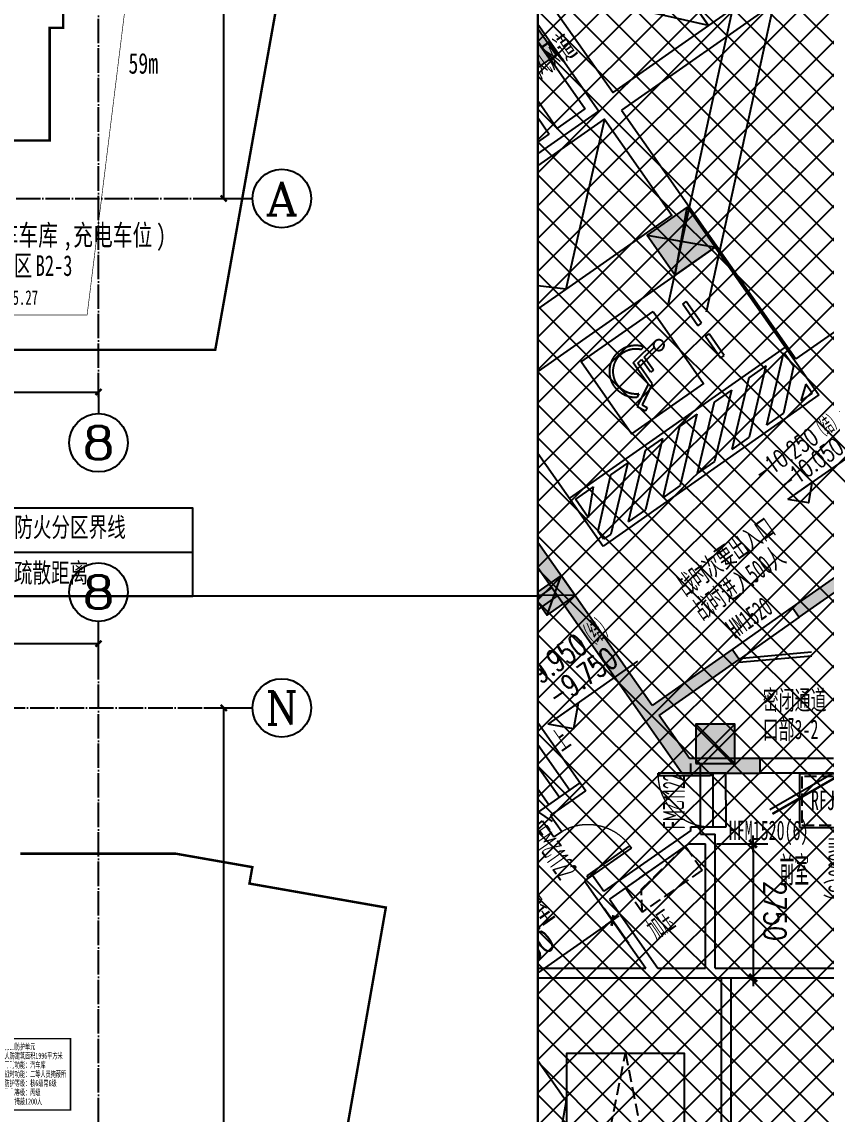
# Model space of a CAD drawing. Header units: millimetres. Extents: x 12325263 to 13848842, y -1463133 to 573208.
# Drawn here: x 12493671 to 12510148, y -1103978 to -1081586 of the extents above; entities that cross this region are included whole.
import ezdxf
from ezdxf.enums import TextEntityAlignment as Align
from ezdxf.xclip import XClip

# ---------------------------------------------------------------- set-up
doc = ezdxf.new("R2010")
doc.units = ezdxf.units.MM
doc.header["$LTSCALE"] = 1000
doc.header["$XCLIPFRAME"] = 0
doc.linetypes.add('DASH', pattern=[0.35, 0.25, -0.1])
doc.linetypes.add('DOTE', pattern=[2.42, 2, -0.2, 0.02, -0.2])
for name, color, linetype in [('-2F平面$0$DIM-ELEV', 3, 'Continuous'), ('-2F平面$0$DIM-PUB', 3, 'Continuous'), ('-2F平面$0$DRWD-DOOR', 2, 'Continuous'), ('-2F平面$0$PARTS-CAR公寓子母车位', 240, 'Continuous'), ('-2F平面$0$PARTS-STAIR', 2, 'Continuous'), ('-2F平面$0$PUB-TEXT', 7, 'Continuous'), ('-2F平面$0$WALL-SHATCH', 8, 'Continuous'), ('-3F平面$0$PARTS-CAR商业', 160, 'Continuous'), ('00-防火分区示意', 251, 'Continuous'), ('A-ANNO-TEXT', 7, 'Continuous'), ('A-AXIS', 16, 'DOTE'), ('A-WALL-PATT', 8, 'Continuous'), ('AXIS', 3, 'Continuous'), ('AXIS_TEXT', 7, 'Continuous'), ('DIM-PUB-4', 3, 'Continuous'), ('DIM_ELEV', 3, 'Continuous'), ('DRWD-F-TEXT', 142, 'Continuous'), ('PARTS-CAR(一期)', 9, 'Continuous'), ('PARTS-HOLE', 3, 'Continuous'), ('PUB-TEXT', 7, 'Continuous'), ('PUB_HATCH', 8, 'Continuous'), ('ROAD-LINE', 20, 'Continuous'), ('SPACE', 7, 'Continuous'), ('WALL', 5, 'Continuous'), ('人防墙', 6, 'Continuous'), ('人防门', 60, 'Continuous'), ('人防门编号', 73, 'Continuous'), ('人防集水井', 62, 'Continuous'), ('地下室柱网$0$0q-柱0', 8, 'Continuous'), ('地下室柱网$0$0q-柱填充', 8, 'Continuous')]:
    doc.layers.add(name, color=color, linetype=linetype)
doc.layers.add('人防分区', color=2, linetype='DASH', plot=False)
doc.layers.add('地下室柱网$0$9', color=8, linetype='Continuous', plot=False)
for name, color, linetype, lineweight in [('人防口部编号', 2, 'Continuous', 15), ('人防文字', 3, 'Continuous', 15), ('地下室轮廓', 6, 'Continuous', 18)]:
    doc.layers.add(name, color=color, linetype=linetype, lineweight=lineweight)
doc.styles.add('-2F平面$0$DIM_FONT', font='SIMPLEX', dxfattribs={"width": 0.8})
doc.styles.add('-2F平面$0$hztxt', font='gbenor.shx', dxfattribs={"width": 0.7, "bigfont": 'gbcbig.shx'})
doc.styles.add('-2F平面$0$Standard', font='simplex.shx', dxfattribs={"bigfont": 'gbcbig.shx'})
doc.styles.add('-宋体', font='', dxfattribs={"width": 0.7})
doc.styles.add('_TCH_AXIS', font='COMPLEX', dxfattribs={"bigfont": 'GBCBIG'})
doc.styles.add('_TCH_DIM_T3', font='SIMPLEX.shx', dxfattribs={"width": 0.705882, "bigfont": 'GBCBIG.shx'})
doc.styles.add('COMPLEX', font='COMPLEX')
doc.styles.add('hztxt', font='gbenor.shx', dxfattribs={"width": 0.7, "bigfont": 'gbcbig.shx'})
doc.styles.get("Standard").update_dxf_attribs({"font": 'gbenor.shx', "bigfont": 'gbcbig.shx'})
doc.styles.add('TITXV', font='', dxfattribs={"width": 0.7})
doc.styles.add('YQ_DIM', font='SUPEROS.SHX', dxfattribs={"width": 0.8, "bigfont": 'HZDX.SHX'})
doc.styles.add('宋体', font='', dxfattribs={"width": 0.65})
doc.styles.add('标注宋体', font='', dxfattribs={"width": 0.6})
doc.styles.get('-宋体').set_extended_font_data('SimSun')
doc.styles.get('TITXV').set_extended_font_data('SimSun')
doc.styles.get('宋体').set_extended_font_data('SimSun')
doc.styles.get('标注宋体').set_extended_font_data('NSimSun')
doc.dimstyles.new('-2F平面$0$DIMN-150', dxfattribs={"dimscale": 1.5, "dimtxt": 300, "dimasz": 0.75, "dimexe": 200, "dimexo": 150, "dimgap": 150, "dimtad": 1, "dimdec": 0, "dimdsep": 46, "dimtxsty": '-2F平面$0$DIM_FONT', "dimblk": 'asdfadfgafbj-13--2F平面$0$_DIMX', "dimcen": 2.5, "dimclrd": 256, "dimclre": 256, "dimclrt": 256, "dimadec": 0, "dimazin": 0, "dimtfac": 1, "dimtdec": 0, "dimtix": 1, "dimtmove": 2, "dimatfit": 3, "dimldrblk": 'asdfadfgafbj-13--2F平面$0$_DIMX', "dimfxl": 1, "dimtolj": 1, "dimtzin": 0, "dimarcsym": 0})
doc.dimstyles.new('_TCH_ARCH&&500', dxfattribs={"dimtxt": 1275, "dimasz": 500, "dimexe": 1250, "dimexo": 1500, "dimgap": 612.5, "dimtad": 1, "dimdec": 0, "dimzin": 0, "dimdsep": 46, "dimtxsty": '_TCH_DIM_T3', "dimblk": 'ARCHTICK', "dimcen": 0.09, "dimclrt": 7, "dimazin": 2, "dimtfac": 1, "dimtdec": 0, "dimtix": 1, "dimtmove": 2, "dimatfit": 3, "dimfxl": 1, "dimfxlon": 1, "dimtolj": 1, "dimtzin": 0, "dimarcsym": 0})
doc.dimstyles.new('yq150', dxfattribs={"dimscale": 150, "dimtxt": 3, "dimasz": 1, "dimexe": 1.5, "dimexo": 2, "dimgap": 0.5, "dimtad": 1, "dimdec": 0, "dimdsep": 46, "dimtxsty": 'YQ_DIM', "dimblk": 'adgshgYQTICK', "dimcen": 0, "dimclrd": 256, "dimclre": 256, "dimclrt": 7, "dimadec": 1, "dimazin": 2, "dimtfac": 1, "dimtdec": 0, "dimtix": 1, "dimtmove": 2, "dimatfit": 2, "dimfxl": 1, "dimtolj": 1, "dimtzin": 0, "dimarcsym": 0})

# ---------------------------------------------------------------- blocks, each defined once
blk = doc.blocks.new('_AXISO')
blk.add_circle((0, 0), 0.5)
at = {"layer": 'AXIS_TEXT', "style": 'COMPLEX', "width": 1.041667}
blk.add_attdef('A', text='', height=0.56, dxfattribs=at).set_placement((-0.25, -0.28), (0.25, -0.28), align=Align.FIT)
blk = doc.blocks.new('_ArchTick')
at = {"color": 0, "linetype": 'ByBlock', "const_width": 0.4}
blk.add_lwpolyline([(-0.5, -0.5), (0.5, 0.5)], dxfattribs=at)
blk = doc.blocks.new('*D5309')
at = {"layer": 'AXIS', "color": 0, "lineweight": -2, "transparency": 16777216}
for p, q in [((-50995, -15866), (-50995, -17117)), ((-50995, -15867), (-4995, -15867)), ((-4995, -15866), (-4995, -17117))]:
    blk.add_line(p, q, dxfattribs=at)
at = {"layer": 'Defpoints', "color": 0, "transparency": 16777216}
for p in [(-50995, -12519), (-4995, -12519), (-4995, -15867)]:
    blk.add_point(p, dxfattribs=at)
at = {"layer": 'AXIS', "color": 0, "lineweight": -2, "transparency": 16777216, "xscale": 500, "yscale": 500, "zscale": 500, "rotation": 180}
blk.add_blockref('_ArchTick', (-50995, -15867), dxfattribs=at)
at = {"layer": 'AXIS', "color": 0, "lineweight": -2, "transparency": 16777216, "xscale": 500, "yscale": 500, "zscale": 500}
blk.add_blockref('_ArchTick', (-4995, -15867), dxfattribs=at)
at = {"layer": 'AXIS', "color": 7, "transparency": 16777216, "insert": (-27995, -14617), "char_height": 1275, "attachment_point": 5, "style": '_TCH_DIM_T3'}
blk.add_mtext('\\A1;46000', dxfattribs=at)
blk = doc.blocks.new('*D5310')
at = {"layer": 'AXIS', "color": 0, "lineweight": -2, "transparency": 16777216}
for p, q in [((5264, 83000), (6515, 83000)), ((5265, 0), (5265, 83000)), ((5264, 0), (6515, 0))]:
    blk.add_line(p, q, dxfattribs=at)
at = {"layer": 'Defpoints', "color": 0, "transparency": 16777216}
for p in [(-2361, 83000), (5265, 83000), (-2361, 0)]:
    blk.add_point(p, dxfattribs=at)
at = {"layer": 'AXIS', "color": 0, "lineweight": -2, "transparency": 16777216, "xscale": 500, "yscale": 500, "zscale": 500}
for p, rotation in [((5265, 83000), 90), ((5265, 0), 270)]:
    blk.add_blockref('_ArchTick', p, dxfattribs=dict(at, rotation=rotation))
at = {"layer": 'AXIS', "color": 7, "transparency": 16777216, "insert": (4015, 41500), "char_height": 1275, "attachment_point": 5, "rotation": 90, "style": '_TCH_DIM_T3'}
blk.add_mtext('\\A1;83000', dxfattribs=at)
blk = doc.blocks.new('*D5311')
at = {"layer": 'AXIS', "color": 0, "lineweight": -2, "transparency": 16777216}
for p, q in [((-50995, 88273), (-50995, 89524)), ((-4995, 88273), (-4995, 89524)), ((-50995, 88274), (-4995, 88274))]:
    blk.add_line(p, q, dxfattribs=at)
at = {"layer": 'Defpoints', "color": 0, "transparency": 16777216}
for p in [(-4995, 88274), (-50995, 83000), (-4995, 83000)]:
    blk.add_point(p, dxfattribs=at)
at = {"layer": 'AXIS', "color": 0, "lineweight": -2, "transparency": 16777216, "xscale": 500, "yscale": 500, "zscale": 500, "rotation": 180}
blk.add_blockref('_ArchTick', (-50995, 88274), dxfattribs=at)
at = {"layer": 'AXIS', "color": 0, "lineweight": -2, "transparency": 16777216, "xscale": 500, "yscale": 500, "zscale": 500}
blk.add_blockref('_ArchTick', (-4995, 88274), dxfattribs=at)
at = {"layer": 'AXIS', "color": 7, "transparency": 16777216, "insert": (-27995, 89524), "char_height": 1275, "attachment_point": 5, "style": '_TCH_DIM_T3'}
blk.add_mtext('\\A1;46000', dxfattribs=at)
blk = doc.blocks.new('A$C477C4C58')
at = {"layer": '00-防火分区示意'}
blk.add_hatch(color=6, dxfattribs=at).paths.add_polyline_path([(14074, 1823), (14674, 1223), (13474, 1223)])
at = {"layer": 'DIM_ELEV'}
h = blk.add_hatch(dxfattribs=at)
h.set_pattern_fill('ANSI37', color=8, scale=100)
h.set_pattern_definition([(45, (-1647577.32, -1324437.07), (-112.253202, 112.253202), []), (135, (-1647577.32, -1324437.07), (-112.253202, -112.253202), [])])
h.paths.add_polyline_path([(5930, -204), (7126, -204), (7126, 446), (5930, 446)])
for p, q in [((4434, 1943), (4434, -457)), ((4434, 743), (29677, 743))]:
    blk.add_line(p, q)
blk.add_lwpolyline([(-900, -457), (29677, -457), (29677, 1943), (-900, 1943)], close=True)
at = {"color": 4, "linetype": 'DASH', "const_width": 66.7}
blk.add_lwpolyline([(22421, -18), (24356, -18)], dxfattribs=at)
at = {"layer": '00-防火分区示意', "color": 6}
for p, q in [((14074, 1823), (13474, 1223)), ((14074, 1823), (14674, 1223)), ((14674, 1223), (13474, 1223))]:
    blk.add_line(p, q, dxfattribs=at)
at = {"layer": '00-防火分区示意', "color": 6, "ltscale": 10, "const_width": 12.5}
for points in [[(5930, 935), (6580, 1585)], [(5930, 1585), (6580, 935)]]:
    blk.add_lwpolyline(points, dxfattribs=at)
at = {"layer": '00-防火分区示意', "color": 6, "ltscale": 10}
for points, const_width in [([(5930, 935), (6580, 935), (6580, 1585), (5930, 1585)], 12.5), ([(22421, 1034), (23617, 1034), (23617, 1684), (22421, 1684)], 50), ([(5930, -204), (7126, -204), (7126, 446), (5930, 446)], 50), ([(14064, 519), (13464, -81), (14664, -81)], 50)]:
    blk.add_lwpolyline(points, close=True, dxfattribs=dict(at, const_width=const_width))
at = {"layer": '00-防火分区示意', "color": 7, "style": '-宋体', "width": 0.7}
for s, height, p in [('消防电梯', 531.6, (8181, 1166)), ('安全口', 531.6, (15915, 1161)), ('防火分区界线', 531.6, (24799, 1161)), ('图例：', 531.6, (1174, 538)), ('楼梯间', 531.6, (8308, -172)), ('安全口', 531.6, (15915, -86)), ('(', 532, (17503, -86)), ('借口', 531.6, (17768, -86)), (')', 532, (18826, -86)), ('疏散距离', 531.6, (24787, -86))]:
    blk.add_text(s, height=height, dxfattribs=at).set_placement(p)
blk = doc.blocks.new('adsgsdfgf')
blk.add_line((-1500, 63000), (-1500, 35250))
blk.add_lwpolyline([(-31500, 95400), (-1500, 95400), (-1500, 63000), (-31500, 63000)], close=True)
blk.add_lwpolyline([(-31500, 95400), (-1500, 95400), (-1500, 63000), (-31500, 63000)], close=True)
at = {"xscale": 0.75, "yscale": 0.75, "zscale": 0.75}
blk.add_blockref('A$C477C4C58', (-30825, 63343), dxfattribs=at)
blk = doc.blocks.new('asdgafgfasdfagfagasdgagadfgsdhgdRFJ1')
at = {"layer": '人防集水井'}
blk.add_lwpolyline([(-50, -1050), (1050, -1050), (1050, 50), (-50, 50)], close=True, dxfattribs=at)
at = {"layer": '人防集水井', "linetype": 'DASH'}
blk.add_lwpolyline([(0, -1000), (1000, -1000), (1000, 0), (0, 0)], close=True, dxfattribs=at)
at = {"layer": '人防集水井', "style": '标注宋体', "width": 0.6}
blk.add_text('RFJ1', height=400, dxfattribs=at).set_placement((186, -691))
blk = doc.blocks.new('asdgafgfasdfagfagasdgagadfgsdhgd$DorLib2D$00000193')
at = {"color": 0}
blk.add_line((-0.5, 0.1), (0.366, 0.6), dxfattribs=at)
at = {"color": 0, "const_width": 0.0333}
blk.add_lwpolyline([(-0.533, 0.158), (0.333, 0.658)], dxfattribs=at)
blk = doc.blocks.new('asdgafgfasdfagfagasdgagadfgsdhgd$DorLib2D$00000182')
at = {"color": 0}
for p, q in [((-0.527, 0.113), (0.339, 0.613)), ((-0.5, 0.067), (0.366, 0.567))]:
    blk.add_line(p, q, dxfattribs=at)
blk = doc.blocks.new('asdgafgf20230228-rf2')
at = {"layer": 'PUB_HATCH'}
for points in [[(-69274, 40002), (-69692, 40076), (-67395, 36801), (-66978, 36727)], [(-66978, 36727), (-67395, 36801), (-67969, 36399), (-68042, 35981)], [(-65018, 23221), (-65012, 23388), (-74228, 36529), (-74645, 36602), (-65172, 23093)], [(-60836, 26317), (-62147, 25398), (-62003, 25193), (-60900, 25966), (-60795, 26162)], [(-64869, 23183), (-63231, 24332), (-63375, 24536), (-65012, 23388), (-65018, 23221)], [(-64405, 22000), (-64249, 22300), (-64869, 23183), (-65018, 23221), (-65172, 23093)], [(-64405, 22000), (-62800, 22000), (-62800, 22300), (-64249, 22300)]]:
    blk.add_hatch(color=256, dxfattribs=at).paths.add_polyline_path(points)
at = {"layer": '人防墙'}
for p, q in [((-69274, 40002), (-66978, 36727)), ((-66978, 36727), (-68042, 35981)), ((-65172, 23093), (-74645, 36602)), ((-65012, 23388), (-74228, 36529)), ((-60836, 26317), (-62147, 25398)), ((-62003, 25193), (-60900, 25966)), ((-62147, 25398), (-62003, 25193)), ((-63375, 24536), (-65012, 23388)), ((-63231, 24332), (-63375, 24536)), ((-64869, 23183), (-63231, 24332)), ((-64405, 22000), (-65172, 23093)), ((-64249, 22300), (-64869, 23183)), ((-62800, 22300), (-64249, 22300)), ((-62800, 22000), (-62800, 22300)), ((-64405, 22000), (-62800, 22000))]:
    blk.add_line(p, q, dxfattribs=at)
at = {"layer": '人防门'}
for p, q in [((-62147, 25398, 0), (-63375, 24536, 0)), ((-62003, 25193, 0), (-63231, 24332, 0)), ((-61300, 22300, 0), (-62800, 22300, 0)), ((-61300, 22000, 0), (-62800, 22000, 0))]:
    blk.add_line(p, q, dxfattribs=at)
at = {"layer": '人防门', "ltscale": 1000, "yscale": 1500}
for name, p, xscale, zscale, rotation in [('asdgafgfasdfagfagasdgagadfgsdhgd$DorLib2D$00000182', (-62689, 24865), -1500, 250, 215.0412493518808), ('asdgafgfasdfagfagasdgagadfgsdhgd$DorLib2D$00000193', (-62050, 22150), 1500, 300, 179.9996209446595)]:
    blk.add_blockref(name, p, dxfattribs=dict(at, xscale=xscale, zscale=zscale, rotation=rotation))
at = {"layer": '人防集水井', "extrusion": (0.016328, -0.051683, 0.99853), "rotation": 342.4912840427771}
blk.add_blockref('asdgafgfasdfagfagasdgagadfgsdhgdRFJ1', (-52460, 39534, -1800), dxfattribs=at)
at = {"layer": '人防口部编号', "style": '标注宋体', "width": 0.6}
blk.add_text('口部3-2', height=400, rotation=359.9999, dxfattribs=at).set_placement((-62751, 22697, 0))
at = {"layer": '人防文字', "style": '标注宋体', "width": 0.6}
for s, rotation, p in [('战时次要出入口', 35.0412, (-64336, 25618, 0)), ('战时进入500人', 35.0412, (-63991, 25127, 0)), ('密闭通道', 359.9999, (-62750, 23297, 0))]:
    blk.add_text(s, height=400, rotation=rotation, dxfattribs=at).set_placement(p)
at = {"layer": '人防门编号', "style": '标注宋体', "width": 0.6}
for s, rotation, p in [('HM1520', 35.0412, (-63313, 24744, 0)), ('HFM1520(6)', 360, (-63443, 20627, 0)), ('HK600(5)', 270, (-61400, 20684, 0))]:
    blk.add_text(s, height=400, rotation=rotation, dxfattribs=at).set_placement(p)
blk = doc.blocks.new('adgshg13--2F平面$0$A$C7F010FC0')
at = {"layer": '-2F平面$0$WALL-SHATCH'}
h = blk.add_hatch(color=256, dxfattribs=at)
h.dxf.hatch_style = 1
h.paths.add_polyline_path([(-60384, -16881), (-763, 197), (12588, -13153), (12588, -157996), (-162965, -188820), (-171262, -180523), (-171262, -31311), (-150707, -10756), (-131860, -7981), (-99162, -7981), (-99162, -4981), (-76620, -4981), (-70108, -16881)], flags=16)
h.paths.add_polyline_path([(-60091, -16381), (-647, 647), (12988, -12988), (12988, -158332), (-163101, -189250), (-171662, -180689), (-171662, -31145), (-150778, -10261), (-131897, -7481), (-99562, -7481), (-99562, -4581), (-76366, -4581), (-69908, -16381)])
blk = doc.blocks.new('adgshgbj--2F平面$0$报建车道-2')
at = {"layer": 'ROAD-LINE'}
for p, q in [((70503, -104978), (67065, -108416)), ((67065, -108416), (71467, -112819)), ((75705, -108581), (71467, -112819)), ((59505, -118656), (69463, -128614)), ((69463, -128614), (69463, -135291))]:
    blk.add_line(p, q, dxfattribs=at)
blk = doc.blocks.new('adgshg13--2F平面$0$Lmark11')
blk.add_line((-250, 250), (1250, 250))
blk.add_lwpolyline([(-250, 250), (250, 250), (0, 0), (-250, 250)], close=True)
at = {"color": 7, "style": '-2F平面$0$Standard', "width": 0.8}
blk.add_attdef('LMARK', text='', height=180, rotation=0, dxfattribs=at).set_placement((1137, 325), align=Align.RIGHT)
blk = doc.blocks.new('adgshg13--2F平面$0$$DorLib2D$00000001')
at = {"linetype": 'ByBlock'}
for p, q in [((0.45, 0.975), (0.5, 0.975)), ((0.45, 0), (0.45, 0.975)), ((0.5, 0), (0.5, 0.975)), ((0.5, 0), (0.45, 0))]:
    blk.add_line(p, q, dxfattribs=at)
at = {"linetype": 'ByBlock', "lineweight": 13}
blk.add_arc((0.475, 0), 0.975, 91.4693, 180, dxfattribs=at)
blk = doc.blocks.new('asdfadfgafbj-13--2F平面$0$_DIMX')
blk.add_line((-150, 0), (150, 0))
at = {"const_width": 50}
blk.add_lwpolyline([(-70, -70), (70, 70)], dxfattribs=at)
blk = doc.blocks.new('*D1195')
at = {"layer": '-2F平面$0$DIM-PUB', "lineweight": -2, "transparency": 16777216}
for p, q in [((460012, 75686), (459391, 76308)), ((459602, 76095), (456986, 73481)), ((457395, 73071), (456774, 73693))]:
    blk.add_line(p, q, dxfattribs=at)
at = {"layer": 'Defpoints', "color": 0, "transparency": 16777216}
for p in [(460171, 75527), (456986, 73480), (457554, 72912)]:
    blk.add_point(p, dxfattribs=at)
at = {"layer": '-2F平面$0$DIM-PUB', "lineweight": -2, "transparency": 16777216, "xscale": 1.125, "yscale": 1.125, "zscale": 1.125}
for p, rotation in [((459603, 76096), 44.97809987977951), ((456986, 73480), 224.9780998797795)]:
    blk.add_blockref('asdfadfgafbj-13--2F平面$0$_DIMX', p, dxfattribs=dict(at, rotation=rotation))
at = {"layer": '-2F平面$0$DIM-PUB', "transparency": 16777216, "insert": (457976, 75106), "char_height": 450, "attachment_point": 5, "rotation": 44.9781, "style": '-2F平面$0$DIM_FONT'}
blk.add_mtext('\\A1;3700', dxfattribs=at)
blk = doc.blocks.new('*D1044')
at = {"layer": '-2F平面$0$DIM-PUB', "lineweight": -2, "transparency": 16777216}
for p, q in [((461430, 78013), (462463, 78194)), ((462168, 78141), (462643, 75435)), ((461905, 75304), (462938, 75486))]:
    blk.add_line(p, q, dxfattribs=at)
at = {"layer": 'Defpoints', "color": 0, "transparency": 16777216}
for p in [(461208, 77974), (461684, 75265), (462643, 75434)]:
    blk.add_point(p, dxfattribs=at)
at = {"layer": '-2F平面$0$DIM-PUB', "lineweight": -2, "transparency": 16777216, "xscale": 1.125, "yscale": 1.125, "zscale": 1.125}
for p, rotation in [((462167, 78142), 99.95877424429725), ((462643, 75434), 279.9587742442972)]:
    blk.add_blockref('asdfadfgafbj-13--2F平面$0$_DIMX', p, dxfattribs=dict(at, rotation=rotation))
at = {"layer": '-2F平面$0$DIM-PUB', "transparency": 16777216, "insert": (462848, 76866), "char_height": 450, "attachment_point": 5, "rotation": 279.9588, "style": '-2F平面$0$DIM_FONT'}
blk.add_mtext('\\A1;2750', dxfattribs=at)
blk = doc.blocks.new('adgshgYQTICK')
blk.add_line((-1, 0), (1, 0))
at = {"const_width": 0.4}
blk.add_lwpolyline([(0.53, 0.53), (-0.53, -0.53)], dxfattribs=at)
blk = doc.blocks.new('*D1121')
at = {"layer": 'Defpoints', "color": 0, "transparency": 16777216}
for p in [(455970, 97969), (457125, 96814), (454580, 94269)]:
    blk.add_point(p, dxfattribs=at)
at = {"layer": 'DIM-PUB-4', "lineweight": -2, "transparency": 16777216}
for p, q in [((456913, 97027), (455811, 98129)), ((453531, 95530), (455864, 97863)), ((454367, 94481), (453265, 95583))]:
    blk.add_line(p, q, dxfattribs=at)
at = {"layer": 'DIM-PUB-4', "lineweight": -2, "transparency": 16777216, "xscale": 150, "yscale": 150, "zscale": 150}
for p, rotation in [((455970, 97969), 44.99999999996594), ((453425, 95424), 224.999999999966)]:
    blk.add_blockref('adgshgYQTICK', p, dxfattribs=dict(at, rotation=rotation))
at = {"layer": 'DIM-PUB-4', "color": 7, "transparency": 16777216, "insert": (454485, 96909), "char_height": 450, "attachment_point": 5, "rotation": 45, "style": 'YQ_DIM'}
blk.add_mtext('\\A1;3600', dxfattribs=at)
blk = doc.blocks.new('adgshgCAR-5')
at = {"linetype": 'DASH'}
for p, q in [((-1200, 0), (0, 6000)), ((0, 6000), (1200, 0))]:
    blk.add_line(p, q, dxfattribs=at)
blk.add_lwpolyline([(1200, 0), (-1200, 0), (-1200, 6000), (1200, 6000)], close=True)
at = {"extrusion": (0.000447791, -1.15105e-10, 1), "elevation": -1}
blk.add_lwpolyline([(950, 1350), (-950, 1350), (-950, 1250), (950, 1250)], close=True, dxfattribs=at)
blk = doc.blocks.new('adgshg一期二层')
at = {"layer": 'PARTS-CAR(一期)', "rotation": 9.95877424672203}
blk.add_blockref('adgshgCAR-5', (24727, -40136), dxfattribs=at)
blk = doc.blocks.new('adgshg2qbj-syc-bj-13-CAR-14')
blk.add_lwpolyline([(0, -200), (2400, -200), (2400, -5500), (0, -5500)], close=True)
blk.add_lwpolyline([(2400, -5500), (0, -2850), (2400, -200)])
at = {"extrusion": (-0.000447791, -3.39708e-15, 1), "elevation": -1}
blk.add_lwpolyline([(250, -1300), (2150, -1300), (2150, -1200), (250, -1200)], close=True, dxfattribs=at)
blk = doc.blocks.new('adgshg2qbj-gycw-bj-13--2F平面$0$CAR-子车位')
blk.add_line((1697, 1697), (3748, -3748))
blk.add_lwpolyline([(0, 0), (1697, 1697), (5445, -2051), (3748, -3748)], close=True)
at = {"extrusion": (-0.000316636, -0.000316636, 1), "elevation": -1}
blk.add_lwpolyline([(955, -601), (2298, 742), (2227, 813), (884, -530)], close=True, dxfattribs=at)
blk = doc.blocks.new('adgshg2qbj-syc-bj-13-A$C7FE34CB8')
for p, q in [((3700, 5400), (0, 5400)), ((0, 5400), (0, 0)), ((1200, 5400), (1200, 0)), ((3700, 5400), (3700, 0)), ((111, 5310), (336, 5310)), ((111, 5310), (111, 5028)), ((782, 5310), (111, 4596)), ((336, 5310), (111, 5028)), ((1110, 5287), (111, 4164)), ((782, 5310), (1110, 5310)), ((1110, 5310), (1110, 5287)), ((1110, 4855), (111, 3731)), ((1110, 4855), (1110, 4423)), ((111, 4596), (111, 4164)), ((1110, 4423), (111, 3299)), ((1775, 4275), (2315, 4275)), ((1775, 4185), (1775, 4275)), ((2315, 4185), (2315, 4275)), ((2585, 4185), (2585, 4275)), ((2585, 4275), (3125, 4275)), ((3125, 4185), (3125, 4275)), ((1775, 4185), (2315, 4185)), ((2585, 4185), (3125, 4185)), ((1110, 3991), (111, 2867)), ((1110, 3991), (1110, 3559)), ((111, 3731), (111, 3299)), ((1110, 3559), (111, 2435)), ((2691, 2916), (2734, 3195)), ((2720, 2664), (2827, 3307)), ((1110, 3126), (111, 2003)), ((1110, 3126), (1110, 2694)), ((2360, 2916), (2691, 2916)), ((2360, 2916), (2360, 2844)), ((2856, 2955), (2871, 3037)), ((111, 2867), (111, 2435)), ((1110, 2694), (111, 1570)), ((2145, 2736), (1912, 2316)), ((2145, 2736), (2660, 2736)), ((2360, 2844), (2679, 2844)), ((2660, 2736), (2679, 2844)), ((2189, 2664), (1944, 2219)), ((2189, 2664), (2720, 2664)), ((1110, 2262), (111, 1138)), ((1110, 2262), (1110, 1830)), ((1809, 2368), (1776, 2304)), ((1944, 2219), (1776, 2304)), ((1912, 2316), (1809, 2368)), ((2134, 2394), (2095, 2317)), ((111, 2003), (111, 1570)), ((1110, 1830), (111, 706)), ((1110, 1398), (111, 274)), ((1110, 1398), (1110, 965)), ((111, 1138), (111, 706)), ((1110, 965), (310, 90)), ((1110, 533), (655, 90)), ((1110, 533), (1110, 90)), ((111, 274), (111, 90)), ((111, 90), (310, 90)), ((655, 90), (1110, 90)), ((1110, 101), (1101, 90)), ((3700, 0), (0, 0))]:
    blk.add_line(p, q)
blk.add_lwpolyline([(3350, 3600), (1550, 3600), (1550, 1800), (3350, 1800)], close=True)
blk.add_circle((2718, 3302), 108)
for radius, start, end in [(537, 212.7786, 52.9067), (465, 207.4279, 48.2544)]:
    blk.add_arc((2547, 2608), radius, start, end)
blk = doc.blocks.new('*U495')
at = {"layer": '地下室柱网$0$0q-柱0'}
blk.add_lwpolyline([(-400, -400), (400, -400), (400, 400), (-400, 400)], close=True, dxfattribs=at)
at = {"layer": '地下室柱网$0$0q-柱填充'}
blk.add_solid([(-400, 400), (400, 400), (-400, -400), (400, -400)], dxfattribs=at)
at = {"layer": '地下室柱网$0$9'}
for p, q in [((-400, 400), (400, -400)), ((-400, -400), (400, 400))]:
    blk.add_line(p, q, dxfattribs=at)
blk = doc.blocks.new('*U494')
at = {"layer": '地下室柱网$0$0q-柱0'}
blk.add_lwpolyline([(-250, -350), (250, -350), (250, 350), (-250, 350)], close=True, dxfattribs=at)
at = {"layer": '地下室柱网$0$0q-柱填充'}
blk.add_solid([(-250, 350), (250, 350), (-250, -350), (250, -350)], dxfattribs=at)
at = {"layer": '地下室柱网$0$9'}
for p, q in [((-250, 350), (250, -350)), ((-250, -350), (250, 350))]:
    blk.add_line(p, q, dxfattribs=at)
blk = doc.blocks.new('*U497')
at = {"layer": '地下室柱网$0$0q-柱0'}
blk.add_lwpolyline([(-500, -500), (500, -500), (500, 500), (-500, 500)], close=True, dxfattribs=at)
at = {"layer": '地下室柱网$0$0q-柱填充'}
blk.add_solid([(-500, 500), (500, 500), (-500, -500), (500, -500)], dxfattribs=at)
at = {"layer": '地下室柱网$0$9'}
for p, q in [((-500, 500), (500, -500)), ((-500, -500), (500, 500))]:
    blk.add_line(p, q, dxfattribs=at)
blk = doc.blocks.new('asdfasddfg')
at = {"layer": 'A-AXIS'}
for p, q in [((-4994.5, -16301.7), (-4994.5, 86100)), ((-58994.5, 83000), (3632.2, 83000)), ((-64994.5, 0), (3632.2, 0))]:
    blk.add_line(p, q, dxfattribs=at)
at = {"layer": 'AXIS'}
for p, q in [((-4994.5, 86100), (-4994.5, 90100)), ((3632.2, 83000), (7621.3, 83000)), ((3632.2, 0), (7621.3, 0)), ((-4994.5, -16301.7), (-4994.5, -17626.1))]:
    blk.add_line(p, q, dxfattribs=at)
ref = blk.add_blockref('_AXISO', (-4994.5, 92500), dxfattribs=dict(at, xscale=4800, yscale=4800, zscale=4800))
ref.add_attrib('A', '8', dxfattribs={"layer": 'AXIS_TEXT', "height": 2715.3, "style": '_TCH_AXIS', "width": 1.5}).set_placement((-6352.2, 91142.4), (-3636.9, 91142.4), align=Align.FIT)
ref = blk.add_blockref('_AXISO', (10021.3, 83000), dxfattribs=dict(at, xscale=4800, yscale=4800, zscale=4800))
ref.add_attrib('A', 'N', dxfattribs={"layer": 'AXIS_TEXT', "height": 2715.3, "style": '_TCH_AXIS', "width": 1.105263}).set_placement((8663.7, 81642.4), (11379, 81642.4), align=Align.FIT)
ref = blk.add_blockref('_AXISO', (10021.3, 0), dxfattribs=dict(at, xscale=4800, yscale=4800, zscale=4800))
ref.add_attrib('A', 'A', dxfattribs={"layer": 'AXIS_TEXT', "height": 2715.3, "style": '_TCH_AXIS', "width": 1.166667}).set_placement((8663.7, -1357.6), (11379, -1357.6), align=Align.FIT)
ref = blk.add_blockref('_AXISO', (-4994.5, -20026.1), dxfattribs=dict(at, xscale=4800, yscale=4800, zscale=4800))
ref.add_attrib('A', '8', dxfattribs={"layer": 'AXIS_TEXT', "height": 2715.3, "style": '_TCH_AXIS', "width": 1.5}).set_placement((-6352.2, -21383.7), (-3636.9, -21383.7), align=Align.FIT)
for p1, p2, distance, picture, middle in [((-50994.5, 83000), (-4994.5, 83000), 5274.1, '*D5311', (-27994.5, 89524.1)), ((-2361.3, 0), (-2361.3, 83000), -7626.1, '*D5310', (4014.8, 41500)), ((-50994.5, -12518.7), (-4994.5, -12518.7), -3348, '*D5309', (-27994.5, -14616.7))]:
    dim = blk.add_aligned_dim(p1=p1, p2=p2, distance=distance, dimstyle='_TCH_ARCH&&500', dxfattribs=at)
    dim.commit()
    dim.dimension.update_dxf_attribs({"geometry": picture, "text_midpoint": middle})
blk = doc.blocks.new('ASDFAFDA')
at = {"color": 4, "linetype": 'DASH', "ltscale": 3, "const_width": 50}
blk.add_lwpolyline([(-26584, 550), (-23753, 2950), (-10585, 2950), (-5562, 43600)], dxfattribs=at)
at = {"layer": '00-防火分区示意', "color": 6, "ltscale": 10, "const_width": 200}
blk.add_lwpolyline([(-16253, 50500), (-22053, 50500), (-22053, 54400), (-23403, 54400), (-23403, 46450), (-26803, 46450), (-26803, 19350), (-24503, 19350), (-24503, 13800), (-19603, 13800), (-19603, 17250), (-13653, 17250), (-13653, 26500), (-12553, 26500), (-12553, 31050), (-11553, 31050), (-11553, 43300), (-10853, 43300), (-10853, 46250), (-14953, 46250), (-14953, 50200), (-16253, 50200)], close=True, dxfattribs=at)
for points in [[(6678, 38035), (-84, 100), (-49303, 100)], [(-19603, 17250), (-13653, 17250), (-13653, 26500), (-12553, 26500), (-12553, 31050)]]:
    blk.add_lwpolyline(points, dxfattribs=at)
blk.add_blockref('asdfasddfg', (-4658, 12500))
at = {"color": 4, "linetype": 'DASH', "style": 'TITXV', "width": 0.7}
blk.add_text('59m', height=1699.4, dxfattribs=at).set_placement((-7198, 22738))
at = {"layer": 'A-ANNO-TEXT', "style": 'TITXV', "width": 0.7}
for s, height, p in [('机动车车库', 1699.4, (-21086, 8648)), ('充电车位', 1699.4, (-11729, 8648)), (')', 1699, (-4924, 8648)), (',', 1699, (-12580, 8648))]:
    blk.add_text(s, height=height, dxfattribs=at).set_placement(p)
at = {"layer": 'SPACE', "color": 6, "style": '宋体', "width": 0.65}
for s, height, p in [('防火分区', 1699.4, (-21117, 6150)), ('B2-3', 1699.4, (-14798, 6150)), ('1995.27', 1189.6, (-18280, 3787))]:
    blk.add_text(s, height=height, dxfattribs=at).set_placement(p)
blk = doc.blocks.new('A$C783E2912')
at = {"layer": '人防分区', "color": 6, "const_width": 200}
blk.add_lwpolyline([(60204, 43009), (66547, 79136)], dxfattribs=at)
at = {"layer": '人防文字', "const_width": 125}
blk.add_lwpolyline([(34932, 68382), (40704, 68382), (40704, 62535), (34932, 62535)], close=True, dxfattribs=at)
at = {"layer": '地下室轮廓', "color": 6, "const_width": 200, "elevation": 0}
blk.add_lwpolyline([(52652, 0), (66547, 79136), (55368, 81099), (55605, 82449), (49334, 83550), (43377, 83550), (36600, 83550)], dxfattribs=at)
blk.add_blockref('asdfasddfg', (47994, 12500, 0))
at = {"layer": '人防文字', "style": '标注宋体', "width": 0.6}
for s, p in [('人防建筑面积1996平方米', (35300, 66734)), ('第四防护单元', (35300, 67484)), ('平时功能：汽车库', (35300, 65984)), ('战时功能：二等人员掩蔽所', (35300, 65234)), ('防护等级：核6级常6级', (35300, 64484)), ('防化等级：丙级', (35300, 63734)), ('战时掩蔽1200人', (35300, 62984))]:
    blk.add_text(s, height=500, rotation=359.99993, dxfattribs=at).set_placement(p)
blk = doc.blocks.new('A$C2A3E77E8')
at = {"layer": '-2F平面$0$PARTS-STAIR'}
for p, q in [((457112, 79745.8), (458278.7, 78579)), ((457295.8, 79929.6), (458462.6, 78762.9)), ((456928.2, 79561.9), (458094.9, 78395.2)), ((456744.3, 79378.1), (457911, 78211.3)), ((461370.9, 79474.6), (460858.8, 79384.6)), ((461049, 78301.2), (460858.8, 79384.7)), ((461305.1, 78346.2), (461114.9, 79429.6)), ((461561.2, 78391.2), (461370.9, 79474.6)), ((456560.5, 79194.2), (457727.2, 78027.5)), ((461049, 78301.2), (461561.2, 78391.2))]:
    blk.add_line(p, q, dxfattribs=at)
blk.add_lwpolyline([(457044.8, 78511.9, 0, 100, 0), (457327.7, 78794.7, 0, 0, 0), (457879.2, 79346.3, 0, 0, 0)], format="xyseb", dxfattribs=at)
blk.add_lwpolyline([(458040.6, 77881.3), (456999.5, 78366.8), (457017.5, 78523.9), (456845.4, 78273.2), (456863.5, 78430.2), (455936.7, 78862.4)], dxfattribs=at)
at = {"layer": 'PARTS-HOLE', "linetype": 'DASH'}
blk.add_lwpolyline([(459749.3, 76795.9), (460810, 77856.6), (461234.2, 77432.3), (460173.6, 76371.7)], close=True, dxfattribs=at)
blk.add_lwpolyline([(460173.6, 76371.7), (460074.8, 76827.9), (460810, 77856.6)], dxfattribs=at)
at = {"layer": 'WALL'}
for p, q in [((452464.4, 96101.2), (456176.7, 92388.8)), ((452605.9, 96242.6), (456459.6, 92388.8)), ((453737.2, 93838.4), (455681.8, 91893.9)), ((453595.8, 93697), (455540.3, 91752.4)), ((453136.2, 89065.4), (456459.6, 92388.8)), ((455681.8, 91893.9), (456176.7, 92388.8)), ((452994.8, 89206.9), (455540.3, 91752.4)), ((456708.2, 82100.9), (457202.4, 82595.1)), ((456849.6, 81959.5), (457343.8, 82453.6)), ((460661.8, 79350.1), (460627.2, 79547.1)), ((460858.8, 79384.7), (460824.2, 79581.6)), ((460661.8, 79350.1), (460858.8, 79384.7)), ((455789.7, 76090), (458462.6, 78762.9)), ((457981.7, 77999.2), (458604, 78621.5)), ((458462.6, 78762.9), (458604, 78621.5)), ((460864.7, 78194.2), (459325.7, 76655.2)), ((460852, 78266.6), (461049, 78301.2)), ((460864.7, 78194.2), (460852, 78266.6)), ((461075, 78153.5), (461049, 78301.2)), ((461075, 78153.5), (461370.4, 78205.4)), ((461846, 75496.8), (461370.4, 78205.4)), ((457981.7, 77999.2), (458264.6, 77716.4)), ((460867.4, 77914), (461208, 77973.8)), ((461649, 75462.2), (461208, 77973.8)), ((455931.1, 75948.6), (457840.3, 77857.8)), ((457840.3, 77857.8), (458123.2, 77575)), ((458264.6, 77716.4), (458123.2, 77575)), ((460867.4, 77914), (459467.2, 76513.8)), ((459042.4, 76938.6), (458901, 76797.1)), ((459042.4, 76938.6), (459325.7, 76655.2)), ((458901, 76797.1), (460447, 75251.2)), ((459467.2, 76513.8), (460687.6, 75293.4)), ((461846, 75496.8), (464623.5, 75984.5)), ((462195.8, 75355.2), (465771.1, 75982.9)), ((460687.6, 75293.4), (461649, 75462.2)), ((457131, 74465.9), (461998.8, 75320.6)), ((457198.9, 74680.8), (460447, 75251.2)), ((461998.8, 75320.6), (464188, 62852.7)), ((462195.8, 75355.2), (464402.9, 62784.8))]:
    blk.add_line(p, q, dxfattribs=at)
at = {"layer": '地下室柱网$0$9'}
for p, q in [((458545.5, 88752.2), (458895.5, 97402.2)), ((459344.9, 88719.9), (459694.9, 97369.9))]:
    blk.add_line(p, q, dxfattribs=at)
at = {"layer": '-2F平面$0$DIM-ELEV'}
ref = blk.add_blockref('adgshg13--2F平面$0$Lmark11', (461866.9, 85683.2), dxfattribs=dict(at, xscale=1.200000000000005, yscale=1.200000000000005, zscale=1.200000000000005, rotation=44.99999999489572))
XClip(ref).set_block_clipping_path([(-529.1692605615, 256.2128419876), (1355.6507577896, 780.9177241325)])
ref.add_attrib('LMARK', '-10.250（结）', dxfattribs={"layer": '0', "color": 7, "height": 360, "rotation": 45, "style": '-2F平面$0$Standard', "width": 0.7}).set_placement((462519.7, 86932.2), align=Align.RIGHT)
ref = blk.add_blockref('adgshg13--2F平面$0$Lmark11', (462074.8, 85219.8), dxfattribs=dict(at, xscale=1.200000000000005, yscale=1.200000000000005, zscale=1.200000000000005, rotation=44.99999999489572))
ref.add_attrib('LMARK', '-10.050', dxfattribs={"layer": '0', "color": 7, "height": 360, "rotation": 45, "style": '-2F平面$0$Standard', "width": 0.7}).set_placement((462635.7, 86398.3), align=Align.RIGHT)
ref = blk.add_blockref('adgshg13--2F平面$0$Lmark11', (457836.7, 80386.5), dxfattribs=dict(at, xscale=1.500000000000004, yscale=1.500000000000004, zscale=1.500000000000004, rotation=44.99999997084814))
XClip(ref).set_block_clipping_path([(-529.1692605615, 256.2128419876), (1355.6507577896, 780.9177241325)])
ref.add_attrib('LMARK', '-9.950（结）', dxfattribs={"layer": '0', "color": 7, "height": 450, "rotation": 45, "style": '-2F平面$0$Standard', "width": 0.7}).set_placement((458652.8, 81947.8), align=Align.RIGHT)
ref = blk.add_blockref('adgshg13--2F平面$0$Lmark11', (458137.7, 79830.1), dxfattribs=dict(at, xscale=1.500000000000004, yscale=1.500000000000004, zscale=1.500000000000004, rotation=44.99999997084814))
ref.add_attrib('LMARK', '-9.750', dxfattribs={"layer": '0', "color": 7, "height": 450, "rotation": 45, "style": '-2F平面$0$Standard', "width": 0.7}).set_placement((458838.8, 81303.2), align=Align.RIGHT)
at = {"layer": '-2F平面$0$DRWD-DOOR', "color": 2, "zscale": -999.9999999999999}
for p, xscale, yscale, rotation in [((461150.9, 78877.5), 1100.000000000005, 1100.000000000005, 99.95879774248364), ((458582.8, 77256.8), 1100.000000000002, 1100.000000000002, 315.0000014902285)]:
    blk.add_blockref('adgshg13--2F平面$0$$DorLib2D$00000001', p, dxfattribs=dict(at, xscale=xscale, yscale=yscale, rotation=rotation))
at = {"layer": '-2F平面$0$PARTS-CAR公寓子母车位', "xscale": -1, "rotation": 144.9584734832931}
blk.add_blockref('adgshg2qbj-gycw-bj-13--2F平面$0$CAR-子车位', (465373.4, 71598), dxfattribs=at)
at = {"layer": '-3F平面$0$PARTS-CAR商业'}
for p, rotation in [((454479.7, 98399.2), 45), ((452782.6, 96702.2), 45), ((454409, 86661.3), 135)]:
    blk.add_blockref('adgshg2qbj-syc-bj-13-CAR-14', p, dxfattribs=dict(at, rotation=rotation))
at = {"layer": '-3F平面$0$PARTS-CAR商业', "xscale": -1.000000000000001, "rotation": 314.999998879654}
blk.add_blockref('adgshg2qbj-syc-bj-13-A$C7FE34CB8', (458085.9, 83620.7), dxfattribs=at)
for name, p in [('adgshg一期二层', (436647, 107688.7)), ('adgshgbj--2F平面$0$报建车道-2', (389845.5, 200902.2))]:
    blk.add_blockref(name, p)
for name, p, rotation in [('*U497', (458580.9, 90055.4), 45), ('*U494', (457273.5, 82455.1), 134.9999903406537), ('*U495', (461050.5, 80027.5), 9.958774256191964)]:
    blk.add_blockref(name, p, dxfattribs=dict(rotation=rotation))
at = {"layer": 'WALL', "color": 1}
blk.add_blockref('adgshg13--2F平面$0$A$C7F010FC0', (561507.9, 205483.1), dxfattribs=at)
at = {"layer": '-2F平面$0$PUB-TEXT', "color": 7, "style": '-2F平面$0$hztxt', "width": 0.8}
for s, height, p in [('上', 450, (458003.5, 79299.3)), ('前室', 600, (457980.7, 75468.6))]:
    blk.add_text(s, height=height, rotation=45, dxfattribs=at).set_placement(p)
at = {"layer": 'DRWD-F-TEXT', "width": 0.6}
for rotation, p in [(100.00001, (460741.3, 78197.2)), (315.00001, (457611.7, 77498.5))]:
    blk.add_text('FM乙1122', height=450, rotation=rotation, dxfattribs=at).set_placement(p)
at = {"layer": 'PUB-TEXT', "color": 7, "style": 'hztxt', "width": 0.8}
for s, height, rotation, p in [('补风风道', 550, 45.1952, (454970.6, 92582.1)), ('加压', 450, 45, (460574.1, 75829.5))]:
    blk.add_text(s, height=height, rotation=rotation, dxfattribs=at).set_placement(p)
at = {"layer": 'PUB-TEXT', "style": 'hztxt', "width": 0.7}
blk.add_text('前室', height=600, rotation=9.95798, dxfattribs=at).set_placement((462850.3, 77394.6))
at = {"layer": '-2F平面$0$DIM-PUB'}
for base, p1, p2, angle, picture, middle in [((462642.9, 75433.7), (461208, 77973.8), (461683.6, 75265.2), 279.95877, '*D1044', (462848.3, 76865.8)), ((456985.6, 73480.5), (460171.3, 75526.8), (457554.1, 72911.5), 224.9781, '*D1195', (457976.2, 75106.4))]:
    dim = blk.add_linear_dim(base=base, p1=p1, p2=p2, angle=angle, dimstyle='-2F平面$0$DIMN-150', dxfattribs=at)
    dim.commit()
    dim.dimension.update_dxf_attribs({"geometry": picture, "text_midpoint": middle, "dimtype": 129})
at = {"layer": 'DIM-PUB-4'}
dim = blk.add_linear_dim(base=(455970.1, 97969.5), p1=(454579.6, 94268.9), p2=(457125.2, 96814.4), angle=45, dimstyle='yq150', dxfattribs=at)
dim.commit()
dim.dimension.update_dxf_attribs({"geometry": '*D1121', "text_midpoint": (454485.2, 96908.8), "dimtype": 129})

msp = doc.modelspace()

# ---------------------------------------------------------------- hatches: boundary and pattern name
at = {"layer": 'A-WALL-PATT'}
h = msp.add_hatch(dxfattribs=at)
h.set_pattern_fill('ANSI37', color=252, scale=300)
h.set_pattern_definition([(45, (0, 0), (-336.759605, 336.759605), []), (135, (0, 0), (-336.759605, -336.759605), [])])
h.paths.add_polyline_path([(12564696.8, -1148386.8), (12504241.6, -1148387), (12504241.6, -1033958), (12634041.3, -1033958), (12627844.5, -1069250.3), (12616665.5, -1067287.4), (12616902.5, -1065937.9), (12610631.1, -1064836.8), (12604673.6, -1064836.8), (12597896.8, -1064836.8), (12597896.8, -1060786.8), (12593492.1, -1060786.8), (12590496.8, -1060786.8), (12590496.8, -1069586.9), (12575796.8, -1069586.9), (12575796.8, -1059986.8), (12574896.8, -1059986.8), (12574896.8, -1057336.8), (12570296.8, -1057336.8), (12570296.8, -1055286.8), (12568296.8, -1055286.8), (12568296.8, -1060086.8), (12564596.6, -1060086.8), (12564596.6, -1069486.8), (12564696.9, -1069486.8), (12564696.8, -1097986.8), (12567296.8, -1097986.8), (12567296.8, -1105536.8), (12565696.8, -1105536.8), (12565696.8, -1113036.8), (12564696.8, -1113036.8)])

# ---------------------------------------------------------------- linework, layer by layer
at = {"layer": 'A-WALL-PATT', "color": 252}
msp.add_lwpolyline([(12564696.9, -1069486.8), (12564696.8, -1097986.8), (12567296.8, -1097986.8), (12567296.8, -1105536.8), (12565696.8, -1105536.8), (12565696.8, -1113036.8), (12564696.8, -1113036.8), (12564696.8, -1148386.8), (12504241.6, -1148387), (12504241.6, -1033958)], dxfattribs=at)

# ---------------------------------------------------------------- block references
msp.add_blockref('adsgsdfgf', (12505741.6, -1156358))
ref = msp.add_blockref('A$C2A3E77E8', (12039933.3, -1095474.8), dxfattribs=dict(rotation=350.0412492537527))
XClip(ref).set_block_clipping_path([(574517.6328491271, 127502.2367430634), (563167.6328490991, 127502.2228846755), (563167.6311767455, 128872.3654828509), (556800.2987149898, 128872.35771109), (544257.8770271596, 126670.0996581088), (543557.4714692105, 130659.0804795903), (536268.9804626536, 129379.331731239), (537790.8662453052, 120711.8038626132), (523312.3703787625, 118169.6006707186), (521652.1357429288, 127625.0713569671), (520765.6618171427, 127469.4202569119), (520307.3778515682, 130079.4678951118), (515776.700237589, 129283.9687092729), (515422.1926091146, 131303.0932199814), (513452.2958014049, 130957.2097736297), (514282.4182554409, 126229.4878651481), (510637.9919826575, 125589.577113275), (512263.534631284, 116331.1783077423), (512362.3527807724, 116348.529120174), (517291.1072248165, 88278.0145814414), (519851.8954271879, 88727.6234641299), (522454.6248882134, 73904.4148362107), (519893.7906026859, 73454.7686835658), (526007.3042119928, 38637.452739819), (480033.7029030509, 30565.0258553012), (466439.1866319198, 28317.0522398334), (446673.6220214516, 140886.9888556413), (578014.3726615645, 163948.422490485), (584117.7942495663, 129187.8787387202)])
at = {"xscale": 0.25, "yscale": 0.25, "zscale": 0.25}
for name, p in [('ASDFAFDA', (12497654.7, -1088332.9)), ('A$C783E2912', (12484491.6, -1119526.4, 0))]:
    msp.add_blockref(name, p, dxfattribs=at)
at = {"layer": '人防墙'}
ref = msp.add_blockref('asdgafgf20230228-rf2', (12571596.8, -1118986.7), dxfattribs=at)
XClip(ref).set_block_clipping_path([(-67355.290652331, -38121.2847742999), (65994.7093476802, 85028.7152257001)])

doc.saveas('drawing.dxf')
